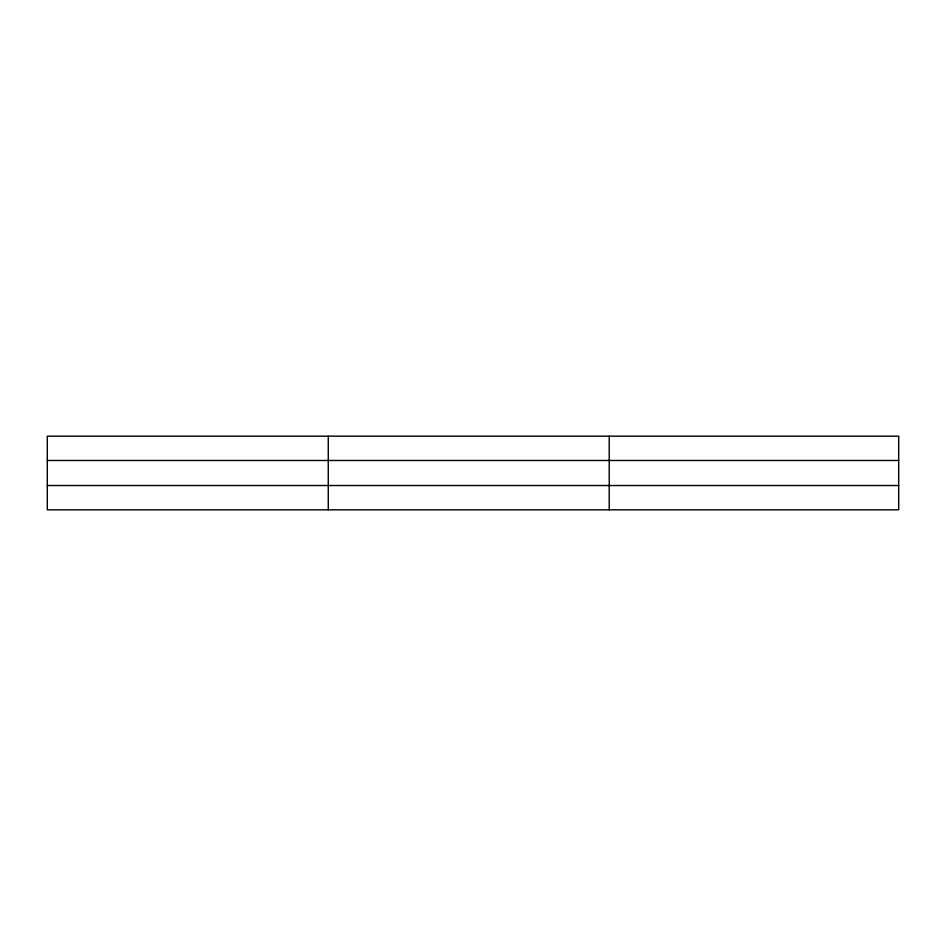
<?xml version="1.0" encoding="UTF-8"?>
<svg xmlns="http://www.w3.org/2000/svg" width="946" height="946" viewBox="0 0 946 946"><rect width="100%" height="100%" fill="white"/><g stroke="black" fill="none" stroke-linecap="round" stroke-linejoin="round"><path stroke-width="1.42" d="M328.262 436.177L328.262 509.823M609.224 436.177L609.224 509.823M898.7 460.477L898.7 436.177L47.3 436.177L47.3 509.823L898.7 509.823L898.7 460.477L47.3 460.477M47.3 485.523L898.7 485.523"/></g></svg>
